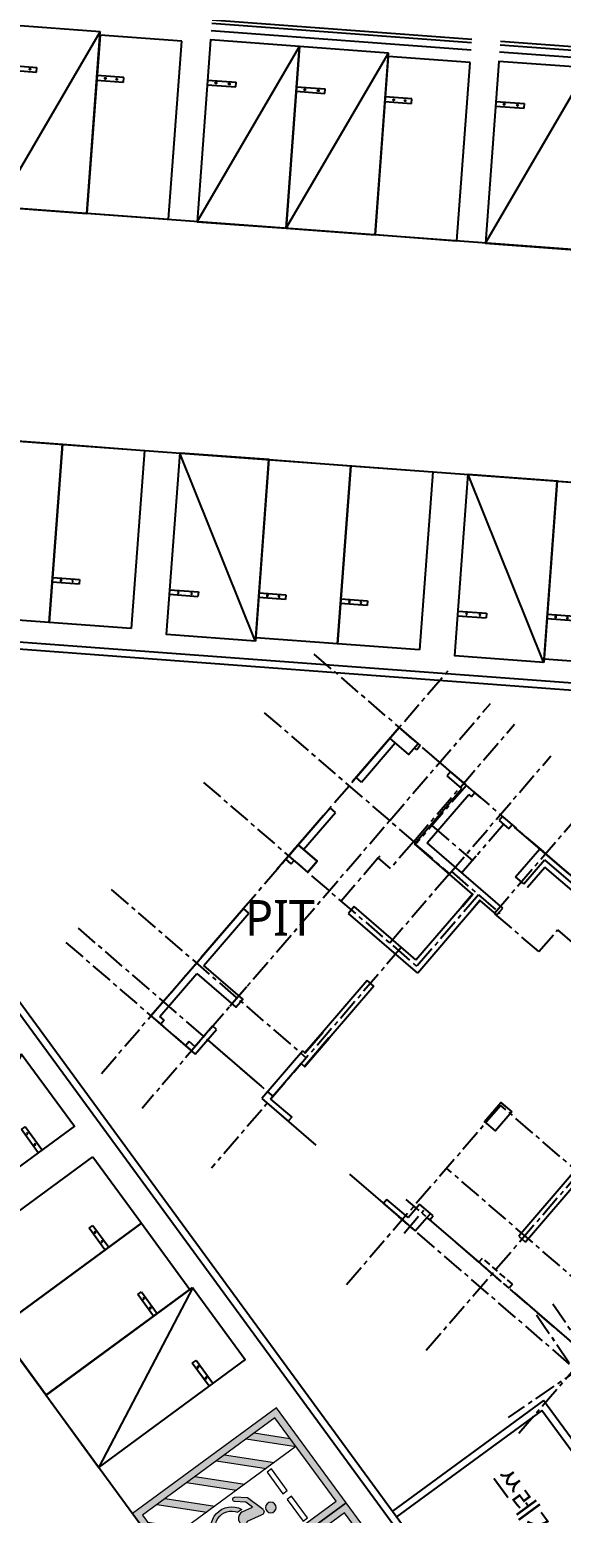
# Model space of a CAD drawing. Header units: millimetres. Extents: x 75184266 to 76346726, y -35077925 to -33679385.
# Drawn here: x 75366487 to 75381386, y -34533664 to -34492145 of the extents above; entities that cross this region are included whole.
import ezdxf
from ezdxf.enums import TextEntityAlignment as Align

# ---------------------------------------------------------------- set-up
doc = ezdxf.new("R2010")
doc.units = ezdxf.units.MM
doc.header["$LTSCALE"] = 50
doc.header["$MEASUREMENT"] = 0
for name, pattern in [('CENTER', [2, 1.25, -0.25, 0.25, -0.25]), ('HIDDEN2', [0.1875, 0.125, -0.0625]), ('XR-지하3층$0$H', [1.3, 0.8, -0.5]), ('XR-지하3층$0$HIDDEN2', [0.1875, 0.125, -0.0625])]:
    doc.linetypes.add(name, pattern=pattern)
for name, color, linetype in [('CEN', 1, 'CENTER'), ('XR-지하3층$0$1HIDDEN2', 1, 'XR-지하3층$0$HIDDEN2'), ('XR-지하3층$0$5', 5, 'CONTINUOUS'), ('XR-지하3층$0$hat', 8, 'CONTINUOUS'), ('XR-지하3층$0$일반주차', 8, 'CONTINUOUS'), ('XR-지하3층$0$장애인', 11, 'CONTINUOUS'), ('XR-지하3층$0$확장형주차', 8, 'CONTINUOUS')]:
    doc.layers.add(name, color=color, linetype=linetype)
doc.layers.add('건축', color=8, linetype='CONTINUOUS', plot=False)
doc.styles.add('XR-지하3층$0$맑은고딕', font='')
doc.styles.get('XR-지하3층$0$맑은고딕').set_extended_font_data('Malgun Gothic')

# ---------------------------------------------------------------- blocks, each defined once
blk = doc.blocks.new('XR-지하3층$0$확장형 주차')
at = {"layer": 'XR-지하3층$0$확장형주차', "color": 7}
for p, q in [((0, 3965), (800, 3965)), ((0, 3835), (800, 3835)), ((800, 3835), (800, 3965))]:
    blk.add_line(p, q, dxfattribs=at)
blk.add_lwpolyline([(2500, 5100), (0, 0)], dxfattribs=at)
blk.add_lwpolyline([(2500, 5091), (0, 5091), (0, -9), (2500, -9)], close=True, dxfattribs=at)
for centre in [(238, 3900), (613, 3900)]:
    blk.add_circle(centre, 17.5, dxfattribs=at)
blk = doc.blocks.new('XR-지하3층$0$장애인 주차')
at = {"layer": 'XR-지하3층$0$5', "ltscale": 4}
h = blk.add_hatch(color=7, dxfattribs=at)
h.dxf.hatch_style = 1
h.paths.add_polyline_path([(3842, -695), (4402, -695), (4402, -1115), (3842, -1115)])
h.paths.add_polyline_path([(3892, -1065), (4352, -1065), (4352, -745), (3892, -745)], flags=16)
h.paths.add_polyline_path([(3982, -990), (3988, -973), (4011, -981), (4046, -898), (4136, -898), (4137, -881), (4072, -881), (4072, -863), (4138, -863), (4142, -810, -3.72247), (4161, -797), (4152, -916), (4058, -916), (4021, -1003)], flags=0)
h = blk.add_hatch(color=256, dxfattribs=at)
h.dxf.hatch_style = 1
h.paths.add_polyline_path([(4352, -1065), (4352, -745), (3892, -745), (3892, -1065)])
at = {"layer": 'XR-지하3층$0$hat'}
h = blk.add_hatch(color=7, dxfattribs=at)
edge = h.paths.add_edge_path()
edge.add_line((4161, -797), (4152, -916))
edge.add_line((4152, -916), (4058, -916))
edge.add_line((4058, -916), (4021, -1003))
edge.add_line((4021, -1003), (3982, -990))
edge.add_line((3982, -990), (3988, -973))
edge.add_line((3988, -973), (4011, -981))
edge.add_line((4011, -981), (4046, -898))
edge.add_line((4046, -898), (4136, -898))
edge.add_line((4136, -898), (4137, -881))
edge.add_line((4137, -881), (4072, -881))
edge.add_line((4072, -881), (4072, -863))
edge.add_line((4072, -863), (4138, -863))
edge.add_line((4138, -863), (4142, -810))
edge.add_arc((4140, -787), 22.8, -24.8827, 274.9698, ccw=False)
edge = h.paths.add_edge_path()
edge.add_line((4048, -981), (4058, -958))
edge.add_arc((4127, -942), 71.5, 192.8781, 416.1688)
edge.add_line((4167, -882), (4169, -863))
edge.add_arc((4127, -942), 89.2, 206.535, 422.4866, ccw=False)
at = {"layer": 'XR-지하3층$0$장애인', "lineweight": 5, "true_color": 0xffffff}
blk.add_hatch(color=7, dxfattribs=at).paths.add_polyline_path([(2472, 3995), (2472, -1005), (3842, -1005), (3842, -805), (2672, -805), (2672, 3795), (5572, 3795), (5572, -805), (4402, -805), (4402, -1005), (5772, -1005), (5772, 3995)])
h = blk.add_hatch(color=7, dxfattribs=at)
h.paths.add_polyline_path([(5572, 2795), (5572, 3078), (4855, 3795), (4572, 3795)])
h.paths.add_polyline_path([(4572, 3045), (4572, 2762), (5572, 1762), (5572, 2045)])
h.paths.add_polyline_path([(4572, 2012), (4572, 1729), (5572, 729), (5572, 1012)])
h.paths.add_polyline_path([(5572, -304), (5572, -21), (4572, 979), (4572, 696)])
h.paths.add_polyline_path([(4572, -54), (4572, -336), (5041, -805), (5323, -805)])
h = blk.add_hatch(color=7, dxfattribs=at)
h.paths.add_polyline_path([(3763, 2216, -1), (3463, 2216, -1)])
h.paths.add_polyline_path([(3992, 1503, -0.343093), (3870, 1283), (3381, 1194), (3090, 708, -0.931653), (2987, 770), (3330, 1379), (3639, 1415, 0.446048), (3689, 1485), (3600, 1888, -0.596144), (3699, 2009), (4214, 1851), (4443, 1569, -0.883364), (4355, 1493), (4151, 1741), (3925, 1810)])
h.paths.add_polyline_path([(4053, 1393), (4055, 1528, -1.526545), (3257, 820), (3348, 969, 1.638056)])
at = {"layer": 'XR-지하3층$0$1HIDDEN2', "color": 11}
for points in [[(4161, -797), (4152, -916), (4058, -916), (4021, -1003), (3982, -990), (3988, -973), (4011, -981), (4046, -898), (4136, -898), (4137, -881), (4072, -881), (4072, -863), (4138, -863), (4142, -810)], [(4167, -882), (4169, -863)]]:
    blk.add_lwpolyline(points, dxfattribs=at)
for centre, radius, start, end in [((4140, -787), 22.8, 335.1173, 274.9698), ((4127, -942), 89.2, 206.535, 62.4866), ((4127, -942), 71.5, 192.8781, 56.1688)]:
    blk.add_arc(centre, radius, start, end, dxfattribs=at)
at = {"layer": 'XR-지하3층$0$5', "lineweight": 5}
for p, q in [((4572, 3795), (4572, -805)), ((5572, 2795), (4572, 3795)), ((5572, 3078), (4855, 3795)), ((5572, 2045), (4572, 3045)), ((5572, 1762), (4572, 2762)), ((5572, 1012), (4572, 2012)), ((5572, 729), (4572, 1729)), ((5572, -21), (4572, 979)), ((5572, -304), (4572, 696)), ((5323, -805), (4572, -54)), ((5041, -805), (4572, -336))]:
    blk.add_line(p, q, dxfattribs=at)
at = {"layer": 'XR-지하3층$0$5', "ltscale": 4}
for p, q in [((4165, -1005), (4165, -805)), ((4165, -805), (4165, -905))]:
    blk.add_line(p, q, dxfattribs=at)
at = {"layer": 'XR-지하3층$0$5', "lineweight": 5}
for points in [[(3842, -1005), (2472, -1005), (2472, 3995), (5772, 3995), (5772, -1005), (4402, -1005)], [(3842, -805), (2672, -805), (2672, 3795), (5572, 3795), (5572, -805), (4402, -805)]]:
    blk.add_lwpolyline(points, dxfattribs=at)
at = {"layer": 'XR-지하3층$0$5', "ltscale": 4}
for points in [[(3842, -695), (3842, -1115), (4402, -1115), (4402, -695)], [(3892, -745), (3892, -1065), (4352, -1065), (4352, -745)]]:
    blk.add_lwpolyline(points, close=True, dxfattribs=at)
at = {"layer": 'XR-지하3층$0$장애인', "color": 8, "lineweight": 5}
for p, q in [((3689, 1485), (3600, 1888, 0)), ((3699, 2009, 0), (4214, 1851, 0)), ((3925, 1810, 0), (4151, 1741, 0)), ((4151, 1741, 0), (4355, 1493, 0)), ((4214, 1851, 0), (4443, 1569, 0)), ((4055, 1528), (4053, 1393)), ((3348, 969), (3257, 820))]:
    blk.add_line(p, q, dxfattribs=at)
at = {"layer": 'XR-지하3층$0$장애인', "color": 7, "lineweight": 5}
for points in [[(3523, 2720), (2773, 2720), (2773, 2870), (3523, 2870)], [(4473, 2720), (3723, 2720), (3723, 2870), (4473, 2870)]]:
    blk.add_lwpolyline(points, close=True, dxfattribs=at)
at = {"layer": 'XR-지하3층$0$장애인', "color": 8, "lineweight": 5, "extrusion": (0.976964, 0.213404, 0), "elevation": 4221}
blk.add_lwpolyline([(617, 0), (931, 0)], dxfattribs=at)
at = {"layer": 'XR-지하3층$0$장애인', "color": 8, "lineweight": 5}
for points in [[(3094, 715, -1.000002), (2987, 770), (3330, 1379), (3640, 1415)], [(3992, 1503, -0.343093), (3870, 1283), (3381, 1194), (3094, 715)]]:
    blk.add_lwpolyline(points, format="xyb", dxfattribs=at)
blk.add_circle((3613, 2216), 150, dxfattribs=at)
for centre, radius, start, end in [((3682, 1922, 0), 88.4, 79.1143, 202.3185), ((3810, 1000), 582, 198.006, 65.0949), ((3809, 1000), 462, 183.8525, 58.2396), ((3632, 1473), 57.7, 276.2786, 12.4353), ((4394, 1537, 0), 58.8, 227.9655, 33.7904)]:
    blk.add_arc(centre, radius, start, end, dxfattribs=at)
blk = doc.blocks.new('XR-지하3층$0$일반형 주차')
at = {"layer": 'XR-지하3층$0$일반주차'}
for p, q in [((750, 3865), (0, 3865)), ((750, 3735), (750, 3865)), ((0, 3735), (750, 3735))]:
    blk.add_line(p, q, dxfattribs=at)
blk.add_lwpolyline([(2300, 5000), (0, 5000), (0, 0), (2300, 0)], close=True, dxfattribs=at)
for centre in [(238, 3800), (563, 3800)]:
    blk.add_circle(centre, 17.5, dxfattribs=at)

msp = doc.modelspace()

# ---------------------------------------------------------------- linework, layer by layer
at = {"layer": 'CEN', "ltscale": 10}
for p, q in [((75378725.2, -34513292.9), (75377321.7, -34514921.7)), ((75377321.7, -34514921.7), (75376575.5, -34514278.7)), ((75379763.6, -34514385.7), (75379034.4, -34515232)), ((75378996.6, -34515275.9), (75378490.7, -34515863)), ((75379688.4, -34522247.7), (75375364.2, -34527266.1)), ((75384521.6, -34526412.3), (75380197.5, -34531430.7)), ((75385307.7, -34527293.1), (75379894, -34530979))]:
    msp.add_line(p, q, dxfattribs=at)
for points in [[(75378725.2, -34513292.9), (75374455.5, -34509614)], [(75368500.7, -34521352), (75378262, -34510023.6)], [(75376575.5, -34514278.7), (75373052.1, -34511242.7)], [(75376575.5, -34514278.7), (75379398.3, -34511002.7)], [(75377249.8, -34514859.7), (75380072.6, -34511583.7)], [(75378252.9, -34515763.7), (75381095.3, -34512464.9)], [(75371358.2, -34513208.6), (75377336.1, -34518359.6)], [(75378888, -34513433.3), (75384104.9, -34517928.4)], [(75379508.7, -34516872.2), (75382364.2, -34513558.3)], [(75372100.8, -34519471.8), (75376575.5, -34514278.7)], [(75377759.1, -34514414.1), (75378895.4, -34515393.3)], [(75377249.8, -34514859.7), (75376597, -34515617.3)], [(75377302.1, -34514944.4), (75378252.9, -34515763.7)], [(75376256.1, -34515323.5), (75375214.9, -34516531.8)], [(75376256.1, -34515323.5), (75376308.3, -34515262.9)], [(75376597, -34515617.3), (75376256.1, -34515323.5)], [(75378252.9, -34515763.7), (75376578.6, -34517706.8)], [(75378305.1, -34515703), (75379062.7, -34516355.8)], [(75368773.2, -34516208.5), (75374239.8, -34520918.9)], [(75379062.7, -34516355.8), (75377336.1, -34518359.6)], [(75379062.7, -34516355.8), (75379665.1, -34516874.9)], [(75380754.9, -34517946), (75379508.7, -34516872.2)], [(75367843, -34517288.1), (75373309.6, -34521998.4)], [(75380754.9, -34517946), (75381277.1, -34517339.9)], [(75381277.1, -34517339.9), (75382614.2, -34518492.1)], [(75367500.3, -34517685.8), (75371129.8, -34520813.2)], [(75376906.4, -34517824.3), (75371580.2, -34524005.5)], [(75372570.7, -34518926.5), (75369637.1, -34522331.2)], [(75386647.4, -34528244), (75379688.4, -34522247.7)], [(75381924, -34524088.2), (75377557.4, -34529155.8)], [(75385129.7, -34530005.3), (75378170.7, -34524009)], [(75384215.8, -34531065.9), (75377037.2, -34524880.3)], [(75383889.4, -34531444.7), (75376824.5, -34525357)], [(75376979.1, -34525820.8), (75377534.3, -34525176.5)], [(75381147.5, -34527801.6), (75385720.8, -34534518.5)], [(75380692.9, -34528111.1), (75385724.8, -34535501.8)]]:
    msp.add_lwpolyline(points, dxfattribs=at)
at = {"layer": '건축', "ltscale": 100}
for p, q in [((75378871, -34492515.4), (75371591, -34491975.5)), ((75378856.2, -34492714.9), (75371576.2, -34492174.9)), ((75386948.8, -34493114.5), (75379668.8, -34492574.6)), ((75386934, -34493314), (75379654, -34492774))]:
    msp.add_line(p, q, dxfattribs=at)
at = {"layer": '건축', "ltscale": 1000}
for p, q in [((75378878.4, -34492415.7), (75371598.4, -34491875.7)), ((75386956.2, -34493014.8), (75379676.2, -34492474.9))]:
    msp.add_line(p, q, dxfattribs=at)
at = {"layer": '건축'}
for p, q in [((75352581.8, -34496130.8), (75403662.2, -34499919.4)), ((75353723.8, -34502733.4), (75397526, -34505982.1)), ((75349151.9, -34506085.3), (75388645.3, -34559953.7)), ((75376842.6, -34511670.8), (75376679.4, -34511860.2)), ((75377335, -34512095.1), (75376842.6, -34511670.8)), ((75377433.5, -34512180), (75377335.6, -34512293.6)), ((75378282, -34512911.1), (75378184.1, -34513024.7)), ((75375786.5, -34513202.9), (75375635, -34513072.3)), ((75375786.5, -34513202.9), (75375635, -34513072.3)), ((75378698.7, -34513270.1), (75378963.8, -34513498.6)), ((75378963.8, -34513498.6), (75378865.9, -34513612.2)), ((75375055.4, -34514051.3), (75374903.9, -34513920.8)), ((75379736.5, -34514164.4), (75379638.6, -34514278)), ((75379736.5, -34514164.4), (75380009.2, -34514399.4)), ((75374539.9, -34515415.6), (75374009.6, -34514958.7)), ((75378897.9, -34516332.6), (75377269.1, -34514929.2)), ((75379742.9, -34516730.7), (75377621.7, -34514903)), ((75373815.2, -34515490.7), (75373663.7, -34515360.2)), ((75373911.7, -34515072.3), (75373748.5, -34515261.7)), ((75374278.8, -34515718.6), (75373748.5, -34515261.7)), ((75379579.7, -34516920.1), (75379110, -34516515.4)), ((75372627.2, -34516869.5), (75372475.6, -34516738.9)), ((75377360.6, -34518545.6), (75375421.2, -34516874.6)), ((75377311.6, -34518173.5), (75375584.4, -34516685.2)), ((75377311.6, -34518173.5), (75378604.1, -34516673.5)), ((75378816.2, -34516856.3), (75377360.6, -34518545.6)), ((75375943.5, -34518750.2), (75374690.2, -34520204.7)), ((75376132.9, -34518913.4), (75374879.6, -34520367.9)), ((75370258.1, -34519864), (75370136.9, -34519759.6)), ((75370258.1, -34519864), (75370160.2, -34519977.7)), ((75371570.5, -34520301.8), (75371472.5, -34520415.5)), ((75371727.1, -34520120), (75371613.5, -34520022.1)), ((75370955, -34520464.6), (75370857.1, -34520578.2)), ((75371114.1, -34520601.6), (75370955, -34520464.6)), ((75374140, -34520720.7), (75372991.1, -34522054)), ((75374095.7, -34521078.5), (75373240.6, -34522070.9)), ((75372991.1, -34522054), (75373733.6, -34522693.7)), ((75373240.6, -34522070.9), (75373831.5, -34522580.1)), ((75379882.3, -34522329), (75379692.9, -34522165.8)), ((75373831.5, -34522580.1), (75373733.6, -34522693.7)), ((75381829.3, -34524006.6), (75380190.8, -34525908.1)), ((75382018.7, -34524169.8), (75380380.2, -34526071.2)), ((75376498.1, -34524877.8), (75376400.2, -34524991.4)), ((75377089, -34525386.9), (75376498.1, -34524877.8)), ((75377718.4, -34525269.3), (75377415.4, -34525008.2)), ((75377696.2, -34525448.2), (75377734.1, -34525480.8))]:
    msp.add_line(p, q, dxfattribs=at)
at = {"layer": '건축', "ltscale": 0.5}
for p, q in [((75360583, -34508857.5), (75397111.8, -34511566.8)), ((75360641.8, -34509062.4), (75397296.5, -34511781)), ((75383240.9, -34517573.4), (75380926.5, -34515579.2)), ((75380882.1, -34530504.1), (75376652.4, -34533605.1, 0)), ((75393265.2, -34547394.5), (75380882.1, -34530504.1)), ((75380839, -34530783.6), (75376770.6, -34533766.3, 0)), ((75393103.9, -34547512.8), (75380839, -34530783.6))]:
    msp.add_line(p, q, dxfattribs=at)
at = {"layer": '건축', "linetype": 'HIDDEN2', "ltscale": 30}
for p, q in [((75377696.2, -34525448.2), (75377794.1, -34525334.5)), ((75377794.1, -34525334.5), (75377718.4, -34525269.3)), ((75379923.5, -34527367.3), (75378923.5, -34526505.7)), ((75379075, -34526636.2), (75379172.9, -34526522.6)), ((75380021.4, -34527253.7), (75379172.9, -34526522.6)), ((75380021.4, -34527253.7), (75379923.5, -34527367.3))]:
    msp.add_line(p, q, dxfattribs=at)
at = {"layer": '건축', "ltscale": 0.5}
for points in [[(75359072.6, -34509964.8), (75382782.4, -34542304.5)], [(75359352.2, -34510007.9), (75382825.5, -34542025)], [(75379638.6, -34514278), (75379911.3, -34514513)], [(75380009.2, -34514399.4), (75379911.3, -34514513)], [(75373975.8, -34515457.5), (75373748.5, -34515261.7)], [(75380440.2, -34516143.5), (75380926.5, -34515579.2)], [(75380428.8, -34516133.8), (75380440.2, -34516143.5)], [(75378604.1, -34516673.5), (75378611.7, -34516680), (75378905.4, -34516339.1), (75378897.9, -34516332.6)], [(75378816.2, -34516856.3), (75378808.7, -34516849.8), (75379102.4, -34516508.9), (75379110, -34516515.4)], [(75375584.4, -34516685.2), (75375421.2, -34516874.6)], [(75374186.6, -34521156.8), (75374872, -34520361.4), (75374879.6, -34520367.9)], [(75374690.2, -34520204.7), (75374697.8, -34520211.3), (75374208.2, -34520779.4), (75374200.6, -34520772.9)], [(75379516.7, -34522370.3), (75379692.9, -34522165.8)], [(75377089, -34525386.9), (75377415.4, -34525008.2)], [(75377734.1, -34525480.8), (75377696.2, -34525448.2)], [(75380190.8, -34525908.1), (75380380.2, -34526071.2)]]:
    msp.add_lwpolyline(points, dxfattribs=at)
at = {"layer": '건축', "linetype": 'XR-지하3층$0$H', "ltscale": 50}
msp.add_lwpolyline([(75384054.6, -34517885.1), (75376842.6, -34511670.8), (75376842.6, -34511670.8), (75369887.4, -34519742.7), (75369887.4, -34519742.7), (75371129.8, -34520813.2), (75371472.5, -34520415.5), (75373154.3, -34521864.6), (75372991.1, -34522054), (75377294.1, -34525761.7), (75377620.5, -34525382.9), (75382169.5, -34529302.6)], dxfattribs=at)
at = {"layer": '건축'}
for points in [[(75375635, -34513072.3), (75376842.6, -34511670.8)], [(75376842.6, -34511670.8), (75377433.5, -34512180)], [(75375786.5, -34513202.9), (75376733, -34512104.4)], [(75377335.6, -34512293.6), (75377275, -34512241.4)], [(75378282, -34512911.1), (75378698.7, -34513270.1)], [(75378600.7, -34513383.7), (75378184.1, -34513024.7)], [(75377269.1, -34514929.2), (75378600.7, -34513383.7)], [(75377621.7, -34514903), (75378790.1, -34513546.9)], [(75378790.1, -34513546.9), (75378865.9, -34513612.2)], [(75373663.7, -34515360.2), (75374903.9, -34513920.8)], [(75374161.1, -34515089.2), (75375055.4, -34514051.3)], [(75373815.2, -34515490.7), (75373900, -34515392.2)], [(75380103.1, -34515853.1), (75380782, -34515065.2), (75381804.7, -34515946.4)], [(75380330.3, -34516048.9), (75380911.3, -34515374.7)], [(75380911.3, -34515374.7), (75381706.7, -34516060.1)], [(75374278.8, -34515718.6), (75374539.9, -34515415.6)], [(75380330.3, -34516048.9), (75380103.1, -34515853.1)], [(75370889.4, -34518579.8), (75372475.6, -34516738.9)], [(75371367.3, -34518331.6), (75372627.2, -34516869.5)], [(75375584.4, -34516685.2), (75375421.2, -34516874.6)], [(75379579.7, -34516920.1), (75379742.9, -34516730.7)], [(75369887.4, -34519742.7), (75371085.3, -34518352.5)], [(75370136.9, -34519759.6), (75371171.5, -34518558.8)], [(75371171.5, -34518558.8), (75372262.4, -34519498.8), (75372458.2, -34519271.6), (75371367.3, -34518331.6)], [(75376132.9, -34518913.4), (75375943.5, -34518750.2)], [(75369887.4, -34519742.7), (75370160.2, -34519977.7)], [(75371114.1, -34520601.6), (75371613.5, -34520022.1)], [(75371129.8, -34520813.2), (75371727.1, -34520120)], [(75370857.1, -34520578.2), (75371129.8, -34520813.2)], [(75374140, -34520720.7), (75374200.6, -34520772.9)], [(75374095.7, -34521078.5), (75374186.6, -34521156.8)], [(75376400.2, -34524991.4), (75377294.1, -34525761.7)], [(75377718.4, -34525269.3), (75377294.1, -34525761.7)]]:
    msp.add_lwpolyline(points, dxfattribs=at)
for points in [[(75376842.6, -34511670.8), (75377372.9, -34512127.8), (75377111.8, -34512430.8), (75376581.5, -34511973.9)], [(75374009.6, -34514958.7), (75374539.9, -34515415.6), (75374278.8, -34515718.6), (75373748.5, -34515261.7)], [(75378604.1, -34516673.5), (75378611.7, -34516680), (75378905.4, -34516339.1), (75378897.9, -34516332.6)], [(75378816.2, -34516856.3), (75378808.7, -34516849.8), (75379102.4, -34516508.9), (75379110, -34516515.4)], [(75374186.6, -34521156.8), (75374194.2, -34521163.4), (75374879.6, -34520367.9), (75374872, -34520361.4)], [(75374200.6, -34520772.9), (75374208.2, -34520779.4), (75374697.8, -34520211.3), (75374690.2, -34520204.7)], [(75379996, -34522426.9), (75379539, -34522957.2), (75379236, -34522696.1), (75379692.9, -34522165.8)]]:
    msp.add_lwpolyline(points, close=True, dxfattribs=at)
at = {"layer": '건축', "linetype": 'HIDDEN2', "ltscale": 30}
msp.add_lwpolyline([(75377696.2, -34525448.2), (75377620.5, -34525382.9)], dxfattribs=at)

# ---------------------------------------------------------------- block references
at = {"layer": '건축', "rotation": 355.7567788669111}
for name, p in [('XR-지하3층$0$확장형 주차', (75365595.7, -34497095.9)), ('XR-지하3층$0$일반형 주차', (75368088.8, -34497280.9)), ('XR-지하3층$0$확장형 주차', (75371180.4, -34497510.1)), ('XR-지하3층$0$확장형 주차', (75373673.5, -34497695)), ('XR-지하3층$0$일반형 주차', (75376166.7, -34497880)), ('XR-지하3층$0$확장형 주차', (75379258.2, -34498109.2))]:
    msp.add_blockref(name, p, dxfattribs=at)
at = {"layer": '건축', "xscale": -1}
for name, p, rotation in [('XR-지하3층$0$일반형 주차', (75365115.1, -34503578.2), 175.7582056168232), ('XR-지하3층$0$일반형 주차', (75367408.8, -34503748.3), 175.7582056168232), ('XR-지하3층$0$확장형 주차', (75370699.7, -34503992.5), 175.7603163211493), ('XR-지하3층$0$일반형 주차', (75373192.9, -34504177.3), 175.7582056168232), ('XR-지하3층$0$일반형 주차', (75375486.6, -34504347.4), 175.7582056168232), ('XR-지하3층$0$확장형 주차', (75378777.5, -34504591.6), 175.7603163211493), ('XR-지하3층$0$일반형 주차', (75381270.7, -34504776.4), 175.7582056168232), ('XR-지하3층$0$확장형 주차', (75363634.8, -34525839.7), 306.2469333594607), ('XR-지하3층$0$일반형 주차', (75365586, -34528501.1), 306.2469333594607), ('XR-지하3층$0$일반형 주차', (75366945.9, -34530356), 306.2469333594607), ('XR-지하3층$0$확장형 주차', (75368424, -34532372.2), 306.2469333594607), ('XR-지하3층$0$장애인 주차', (75373598, -34537725.1), 306.3072919007097), ('XR-지하3층$0$장애인 주차', (75375552, -34540384.4), 306.3072919007097)]:
    msp.add_blockref(name, p, dxfattribs=dict(at, rotation=rotation))

# ---------------------------------------------------------------- texts
at = {"layer": '건축', "style": 'XR-지하3층$0$맑은고딕'}
msp.add_text('PIT', height=1000, dxfattribs=at).set_placement((75373501.3, -34517002.4), align=Align.MIDDLE_CENTER)
msp.add_text('쓰레기분리수거소', height=600, rotation=306.24693, dxfattribs=at).set_placement((75381442.1, -34534940.9), align=Align.MIDDLE_CENTER)

doc.saveas('drawing.dxf')
